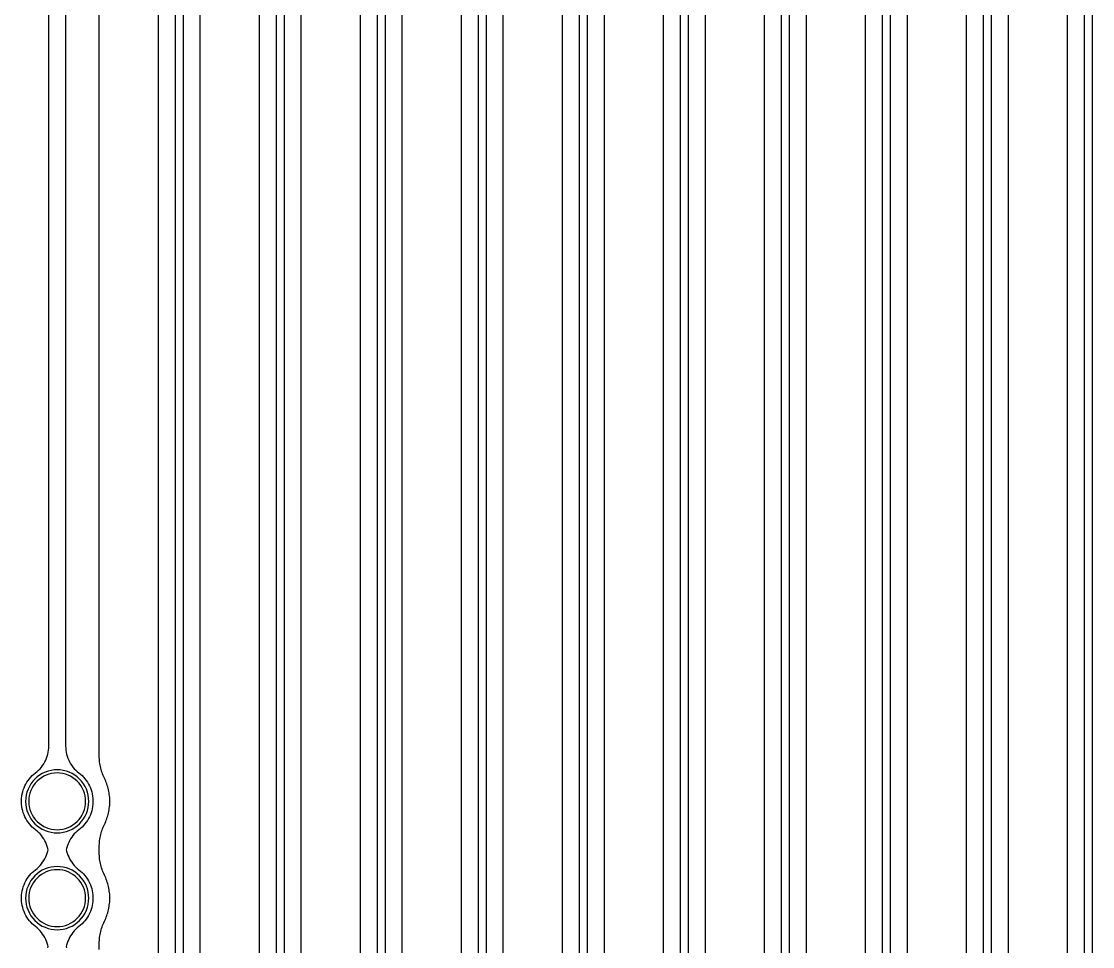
# Model space of a CAD drawing. Header units: metres. Extents: x -1805 to 1655, y -683 to 39617.
# Drawn here: x -8.5 to 246, y 5121 to 5340.8 of the extents above; entities that cross this region are included whole.
import ezdxf

# ---------------------------------------------------------------- set-up
doc = ezdxf.new("R2010")
doc.units = ezdxf.units.M
for name, color, linetype in [('Etching', 5, 'CONTINUOUS'), ('Metal', 4, 'CONTINUOUS'), ('pad_etching', 1, 'CONTINUOUS'), ('PEDOT_SIROF', 6, 'CONTINUOUS')]:
    doc.layers.add(name, color=color, linetype=linetype)

msp = doc.modelspace()

# ---------------------------------------------------------------- linework, layer by layer
at = {"layer": 'Etching'}
for points in [[(10, 5120.29), (10, 5121.73), (10.01, 5122.09), (10.02, 5122.45), (10.05, 5122.82), (10.09, 5123.18), (10.14, 5123.54), (10.2, 5123.9), (10.27, 5124.26), (10.35, 5124.61), (10.45, 5124.97), (10.55, 5125.32), (10.66, 5125.66), (10.79, 5126), (10.92, 5126.34), (11.07, 5126.68), (11.22, 5127.01), (11.38, 5127.34), (11.53, 5127.68), (11.67, 5128.02), (11.79, 5128.36), (11.91, 5128.71), (12.02, 5129.06), (12.11, 5129.42), (12.2, 5129.77), (12.27, 5130.13), (12.34, 5130.5), (12.39, 5130.86), (12.43, 5131.22), (12.47, 5131.59), (12.49, 5131.96), (12.5, 5132.32), (12.5, 5132.69), (12.49, 5133.06), (12.47, 5133.43), (12.43, 5133.79), (12.39, 5134.16), (12.34, 5134.52), (12.27, 5134.88), (12.2, 5135.24), (12.11, 5135.6), (12.02, 5135.95), (11.91, 5136.31), (11.79, 5136.65), (11.67, 5137), (11.53, 5137.34), (11.38, 5137.68), (11.22, 5138.01), (11.07, 5138.34), (10.92, 5138.67), (10.79, 5139.01), (10.66, 5139.35), (10.55, 5139.7), (10.45, 5140.05), (10.35, 5140.4), (10.27, 5140.76), (10.2, 5141.11), (10.14, 5141.47), (10.09, 5141.84), (10.05, 5142.2), (10.02, 5142.56), (10.01, 5142.93), (10, 5143.29), (10, 5144.73), (10.01, 5145.09), (10.02, 5145.45), (10.05, 5145.82), (10.09, 5146.18), (10.14, 5146.54), (10.2, 5146.9), (10.27, 5147.26), (10.35, 5147.61), (10.45, 5147.97), (10.55, 5148.32), (10.66, 5148.66), (10.79, 5149), (10.92, 5149.34), (11.07, 5149.68), (11.22, 5150.01), (11.38, 5150.34), (11.53, 5150.68), (11.67, 5151.02), (11.79, 5151.36), (11.91, 5151.71), (12.02, 5152.06), (12.11, 5152.42), (12.2, 5152.77), (12.27, 5153.13), (12.34, 5153.5), (12.39, 5153.86), (12.43, 5154.22), (12.47, 5154.59), (12.49, 5154.96), (12.5, 5155.32), (12.5, 5155.69), (12.49, 5156.06), (12.47, 5156.43), (12.43, 5156.79), (12.39, 5157.16), (12.34, 5157.52), (12.27, 5157.88), (12.2, 5158.24), (12.11, 5158.6), (12.02, 5158.95), (11.91, 5159.31), (11.79, 5159.65), (11.67, 5160), (11.53, 5160.34), (11.38, 5160.68), (11.22, 5161.01), (11.07, 5161.34), (10.92, 5161.67), (10.79, 5162.01), (10.66, 5162.35), (10.55, 5162.7), (10.45, 5163.05), (10.35, 5163.4), (10.27, 5163.76), (10.2, 5164.11), (10.14, 5164.47), (10.09, 5164.84), (10.05, 5165.2), (10.02, 5165.56), (10.01, 5165.93), (10, 5166.29), (10, 9134.24)], [(24, 9134.24), (24, -45.85)], [(34, -45.85), (34, 9134.24)], [(48, 9134.24), (48, 81.13)], [(58, 81.13), (58, 9134.24)], [(72, 9134.24), (72, 208.12)], [(82, 208.12), (82, 9134.24)], [(96, 9134.24), (96, 335.1)], [(106, 335.1), (106, 9134.24)], [(120, 9134.24), (120, 462.09)], [(130, 462.09), (130, 9134.24)], [(144, 9134.24), (144, 589.07)], [(154, 589.07), (154, 9134.24)], [(168, 9134.24), (168, 716.05)], [(178, 716.05), (178, 9134.24)], [(192, 9134.24), (192, 843.04)], [(202, 843.04), (202, 9134.24)], [(216, 9134.24), (216, 970.02)], [(226, 970.02), (226, 9134.24)], [(240, 9134.24), (240, 1097.01)]]:
    msp.add_lwpolyline(points, dxfattribs=at)
at = {"layer": 'Metal'}
for points in [[(-2.24, 5120.69), (-2.17, 5121.01), (-2.24, 5121.33), (-2.37, 5121.8), (-2.54, 5122.26), (-2.73, 5122.71), (-2.94, 5123.15), (-3.19, 5123.58), (-3.46, 5123.99), (-3.75, 5124.38), (-4.07, 5124.75), (-4.41, 5125.11), (-4.77, 5125.44), (-5.15, 5125.75), (-5.54, 5126.06), (-5.92, 5126.4), (-6.27, 5126.77), (-6.6, 5127.15), (-6.9, 5127.55), (-7.18, 5127.97), (-7.44, 5128.4), (-7.67, 5128.85), (-7.88, 5129.31), (-8.05, 5129.78), (-8.2, 5130.27), (-8.32, 5130.76), (-8.41, 5131.25), (-8.47, 5131.75), (-8.5, 5132.26), (-8.5, 5132.76), (-8.47, 5133.26), (-8.41, 5133.76), (-8.32, 5134.26), (-8.2, 5134.75), (-8.05, 5135.23), (-7.88, 5135.71), (-7.67, 5136.17), (-7.44, 5136.62), (-7.18, 5137.05), (-6.9, 5137.47), (-6.6, 5137.87), (-6.27, 5138.25), (-5.92, 5138.61), (-5.54, 5138.95), (-5.15, 5139.27), (-4.77, 5139.58), (-4.41, 5139.91), (-4.07, 5140.26), (-3.75, 5140.64), (-3.46, 5141.03), (-3.19, 5141.44), (-2.94, 5141.86), (-2.73, 5142.3), (-2.54, 5142.76), (-2.37, 5143.22), (-2.24, 5143.69), (-2.17, 5144.01), (-2.24, 5144.33), (-2.37, 5144.8), (-2.54, 5145.26), (-2.73, 5145.71), (-2.94, 5146.15), (-3.19, 5146.58), (-3.46, 5146.99), (-3.75, 5147.38), (-4.07, 5147.75), (-4.41, 5148.11), (-4.77, 5148.44), (-5.15, 5148.75), (-5.54, 5149.06), (-5.92, 5149.4), (-6.27, 5149.77), (-6.6, 5150.15), (-6.9, 5150.55), (-7.18, 5150.97), (-7.44, 5151.4), (-7.67, 5151.85), (-7.88, 5152.31), (-8.05, 5152.78), (-8.2, 5153.27), (-8.32, 5153.76), (-8.41, 5154.25), (-8.47, 5154.75), (-8.5, 5155.26), (-8.5, 5155.76), (-8.47, 5156.26), (-8.41, 5156.76), (-8.32, 5157.26), (-8.2, 5157.75), (-8.05, 5158.23), (-7.88, 5158.71), (-7.67, 5159.17), (-7.44, 5159.62), (-7.18, 5160.05), (-6.9, 5160.47), (-6.6, 5160.87), (-6.27, 5161.25), (-5.92, 5161.61), (-5.54, 5161.95), (-5.15, 5162.27), (-4.77, 5162.58), (-4.41, 5162.91), (-4.07, 5163.26), (-3.75, 5163.64), (-3.46, 5164.03), (-3.19, 5164.44), (-2.94, 5164.86), (-2.73, 5165.3), (-2.54, 5165.76), (-2.37, 5166.22), (-2.24, 5166.69), (-2.13, 5167.17), (-2.06, 5167.65), (-2.02, 5168.14), (-2, 5168.63), (-2, 9436.51)], [(2, 9436.51), (2, 5168.63), (2.02, 5168.14), (2.06, 5167.65), (2.13, 5167.17), (2.24, 5166.69), (2.37, 5166.22), (2.54, 5165.76), (2.73, 5165.3), (2.94, 5164.86), (3.19, 5164.44), (3.46, 5164.03), (3.75, 5163.64), (4.07, 5163.26), (4.41, 5162.91), (4.77, 5162.58), (5.15, 5162.27), (5.54, 5161.95), (5.92, 5161.61), (6.27, 5161.25), (6.6, 5160.87), (6.9, 5160.47), (7.18, 5160.05), (7.44, 5159.62), (7.67, 5159.17), (7.88, 5158.71), (8.05, 5158.23), (8.2, 5157.75), (8.32, 5157.26), (8.41, 5156.76), (8.47, 5156.26), (8.5, 5155.76), (8.5, 5155.26), (8.47, 5154.75), (8.41, 5154.25), (8.32, 5153.76), (8.2, 5153.27), (8.05, 5152.78), (7.88, 5152.31), (7.67, 5151.85), (7.44, 5151.4), (7.18, 5150.97), (6.9, 5150.55), (6.6, 5150.15), (6.27, 5149.77), (5.92, 5149.4), (5.54, 5149.06), (5.15, 5148.75), (4.77, 5148.44), (4.41, 5148.11), (4.07, 5147.75), (3.75, 5147.38), (3.46, 5146.99), (3.19, 5146.58), (2.94, 5146.15), (2.73, 5145.71), (2.54, 5145.26), (2.37, 5144.8), (2.24, 5144.33), (2.17, 5144.01), (2.24, 5143.69), (2.37, 5143.22), (2.54, 5142.76), (2.73, 5142.3), (2.94, 5141.86), (3.19, 5141.44), (3.46, 5141.03), (3.75, 5140.64), (4.07, 5140.26), (4.41, 5139.91), (4.77, 5139.58), (5.15, 5139.27), (5.54, 5138.95), (5.92, 5138.61), (6.27, 5138.25), (6.6, 5137.87), (6.9, 5137.47), (7.18, 5137.05), (7.44, 5136.62), (7.67, 5136.17), (7.88, 5135.71), (8.05, 5135.23), (8.2, 5134.75), (8.32, 5134.26), (8.41, 5133.76), (8.47, 5133.26), (8.5, 5132.76), (8.5, 5132.26), (8.47, 5131.75), (8.41, 5131.25), (8.32, 5130.76), (8.2, 5130.27), (8.05, 5129.78), (7.88, 5129.31), (7.67, 5128.85), (7.44, 5128.4), (7.18, 5127.97), (6.9, 5127.55), (6.6, 5127.15), (6.27, 5126.77), (5.92, 5126.4), (5.54, 5126.06), (5.15, 5125.75), (4.77, 5125.44), (4.41, 5125.11), (4.07, 5124.75), (3.75, 5124.38), (3.46, 5123.99), (3.19, 5123.58), (2.94, 5123.15), (2.73, 5122.71), (2.54, 5122.26), (2.37, 5121.8), (2.24, 5121.33), (2.17, 5121.01), (2.24, 5120.69)], [(30, -49.66), (30, 9436.51), (28, 9436.51), (28, 9436.51), (28, -49.66)], [(54, 77.32), (54, 9436.51), (52, 9436.51), (52, 9436.51), (52, 77.32)], [(78, 204.31), (78, 9436.51), (76, 9436.51), (76, 9436.51), (76, 204.31)], [(102, 331.29), (102, 9436.51), (100, 9436.51), (100, 9436.51), (100, 331.29)], [(126, 458.27), (126, 9436.51), (124, 9436.51), (124, 9436.51), (124, 458.27)], [(150, 585.26), (150, 9436.51), (148, 9436.51), (148, 9436.51), (148, 585.26)], [(174, 712.24), (174, 9436.51), (172, 9436.51), (172, 9436.51), (172, 712.24)], [(198, 839.23), (198, 9436.51), (196, 9436.51), (196, 9436.51), (196, 839.23)], [(222, 966.21), (222, 9436.51), (220, 9436.51), (220, 9436.51), (220, 966.21)], [(246, 1093.19), (246, 9436.51), (244, 9436.51), (244, 9436.51), (244, 1093.19)]]:
    msp.add_lwpolyline(points, dxfattribs=at)
at = {"layer": 'pad_etching'}
for points in [[(6.75, 5155.51), (6.72, 5156.17), (6.62, 5156.82), (6.46, 5157.47), (6.24, 5158.09), (5.95, 5158.69), (5.61, 5159.26), (5.22, 5159.79), (4.77, 5160.28), (4.28, 5160.73), (3.75, 5161.12), (3.18, 5161.46), (2.58, 5161.74), (1.96, 5161.97), (1.32, 5162.13), (0.66, 5162.23), (0, 5162.26), (-0.66, 5162.23), (-1.32, 5162.13), (-1.96, 5161.97), (-2.58, 5161.74), (-3.18, 5161.46), (-3.75, 5161.12), (-4.28, 5160.73), (-4.77, 5160.28), (-5.22, 5159.79), (-5.61, 5159.26), (-5.95, 5158.69), (-6.24, 5158.09), (-6.46, 5157.47), (-6.62, 5156.82), (-6.72, 5156.17), (-6.75, 5155.51), (-6.72, 5154.85), (-6.62, 5154.19), (-6.46, 5153.55), (-6.24, 5152.92), (-5.95, 5152.33), (-5.61, 5151.76), (-5.22, 5151.23), (-4.77, 5150.73), (-4.28, 5150.29), (-3.75, 5149.9), (-3.18, 5149.55), (-2.58, 5149.27), (-1.96, 5149.05), (-1.32, 5148.89), (-0.66, 5148.79), (0, 5148.76), (0.66, 5148.79), (1.32, 5148.89), (1.96, 5149.05), (2.58, 5149.27), (3.18, 5149.55), (3.75, 5149.9), (4.28, 5150.29), (4.77, 5150.73), (5.22, 5151.23), (5.61, 5151.76), (5.95, 5152.33), (6.24, 5152.92), (6.46, 5153.55), (6.62, 5154.19), (6.72, 5154.85), (6.75, 5155.51)], [(6.75, 5132.51), (6.72, 5133.17), (6.62, 5133.82), (6.46, 5134.47), (6.24, 5135.09), (5.95, 5135.69), (5.61, 5136.26), (5.22, 5136.79), (4.77, 5137.28), (4.28, 5137.73), (3.75, 5138.12), (3.18, 5138.46), (2.58, 5138.74), (1.96, 5138.97), (1.32, 5139.13), (0.66, 5139.23), (0, 5139.26), (-0.66, 5139.23), (-1.32, 5139.13), (-1.96, 5138.97), (-2.58, 5138.74), (-3.18, 5138.46), (-3.75, 5138.12), (-4.28, 5137.73), (-4.77, 5137.28), (-5.22, 5136.79), (-5.61, 5136.26), (-5.95, 5135.69), (-6.24, 5135.09), (-6.46, 5134.47), (-6.62, 5133.82), (-6.72, 5133.17), (-6.75, 5132.51), (-6.72, 5131.85), (-6.62, 5131.19), (-6.46, 5130.55), (-6.24, 5129.92), (-5.95, 5129.33), (-5.61, 5128.76), (-5.22, 5128.23), (-4.77, 5127.73), (-4.28, 5127.29), (-3.75, 5126.9), (-3.18, 5126.55), (-2.58, 5126.27), (-1.96, 5126.05), (-1.32, 5125.89), (-0.66, 5125.79), (0, 5125.76), (0.66, 5125.79), (1.32, 5125.89), (1.96, 5126.05), (2.58, 5126.27), (3.18, 5126.55), (3.75, 5126.9), (4.28, 5127.29), (4.77, 5127.73), (5.22, 5128.23), (5.61, 5128.76), (5.95, 5129.33), (6.24, 5129.92), (6.46, 5130.55), (6.62, 5131.19), (6.72, 5131.85), (6.75, 5132.51)]]:
    msp.add_lwpolyline(points, close=True, dxfattribs=at)
at = {"layer": 'PEDOT_SIROF'}
for points in [[(7.5, 5155.51), (7.46, 5156.24), (7.36, 5156.97), (7.18, 5157.69), (6.93, 5158.38), (6.61, 5159.04), (6.24, 5159.67), (5.8, 5160.27), (5.3, 5160.81), (4.76, 5161.31), (4.17, 5161.74), (3.54, 5162.12), (2.87, 5162.44), (2.18, 5162.68), (1.46, 5162.86), (0.74, 5162.97), (0, 5163.01), (-0.74, 5162.97), (-1.46, 5162.86), (-2.18, 5162.68), (-2.87, 5162.44), (-3.54, 5162.12), (-4.17, 5161.74), (-4.76, 5161.31), (-5.3, 5160.81), (-5.8, 5160.27), (-6.24, 5159.67), (-6.61, 5159.04), (-6.93, 5158.38), (-7.18, 5157.69), (-7.36, 5156.97), (-7.46, 5156.24), (-7.5, 5155.51), (-7.46, 5154.77), (-7.36, 5154.04), (-7.18, 5153.33), (-6.93, 5152.64), (-6.61, 5151.97), (-6.24, 5151.34), (-5.8, 5150.75), (-5.3, 5150.2), (-4.76, 5149.71), (-4.17, 5149.27), (-3.54, 5148.89), (-2.87, 5148.58), (-2.18, 5148.33), (-1.46, 5148.15), (-0.74, 5148.04), (0, 5148.01), (0.74, 5148.04), (1.46, 5148.15), (2.18, 5148.33), (2.87, 5148.58), (3.54, 5148.89), (4.17, 5149.27), (4.76, 5149.71), (5.3, 5150.2), (5.8, 5150.75), (6.24, 5151.34), (6.61, 5151.97), (6.93, 5152.64), (7.18, 5153.33), (7.36, 5154.04), (7.46, 5154.77), (7.5, 5155.51)], [(7.5, 5132.51), (7.46, 5133.24), (7.36, 5133.97), (7.18, 5134.69), (6.93, 5135.38), (6.61, 5136.04), (6.24, 5136.67), (5.8, 5137.27), (5.3, 5137.81), (4.76, 5138.31), (4.17, 5138.74), (3.54, 5139.12), (2.87, 5139.44), (2.18, 5139.68), (1.46, 5139.86), (0.74, 5139.97), (0, 5140.01), (-0.74, 5139.97), (-1.46, 5139.86), (-2.18, 5139.68), (-2.87, 5139.44), (-3.54, 5139.12), (-4.17, 5138.74), (-4.76, 5138.31), (-5.3, 5137.81), (-5.8, 5137.27), (-6.24, 5136.67), (-6.61, 5136.04), (-6.93, 5135.38), (-7.18, 5134.69), (-7.36, 5133.97), (-7.46, 5133.24), (-7.5, 5132.51), (-7.46, 5131.77), (-7.36, 5131.04), (-7.18, 5130.33), (-6.93, 5129.64), (-6.61, 5128.97), (-6.24, 5128.34), (-5.8, 5127.75), (-5.3, 5127.2), (-4.76, 5126.71), (-4.17, 5126.27), (-3.54, 5125.89), (-2.87, 5125.58), (-2.18, 5125.33), (-1.46, 5125.15), (-0.74, 5125.04), (0, 5125.01), (0.74, 5125.04), (1.46, 5125.15), (2.18, 5125.33), (2.87, 5125.58), (3.54, 5125.89), (4.17, 5126.27), (4.76, 5126.71), (5.3, 5127.2), (5.8, 5127.75), (6.24, 5128.34), (6.61, 5128.97), (6.93, 5129.64), (7.18, 5130.33), (7.36, 5131.04), (7.46, 5131.77), (7.5, 5132.51)]]:
    msp.add_lwpolyline(points, close=True, dxfattribs=at)

doc.saveas('drawing.dxf')
